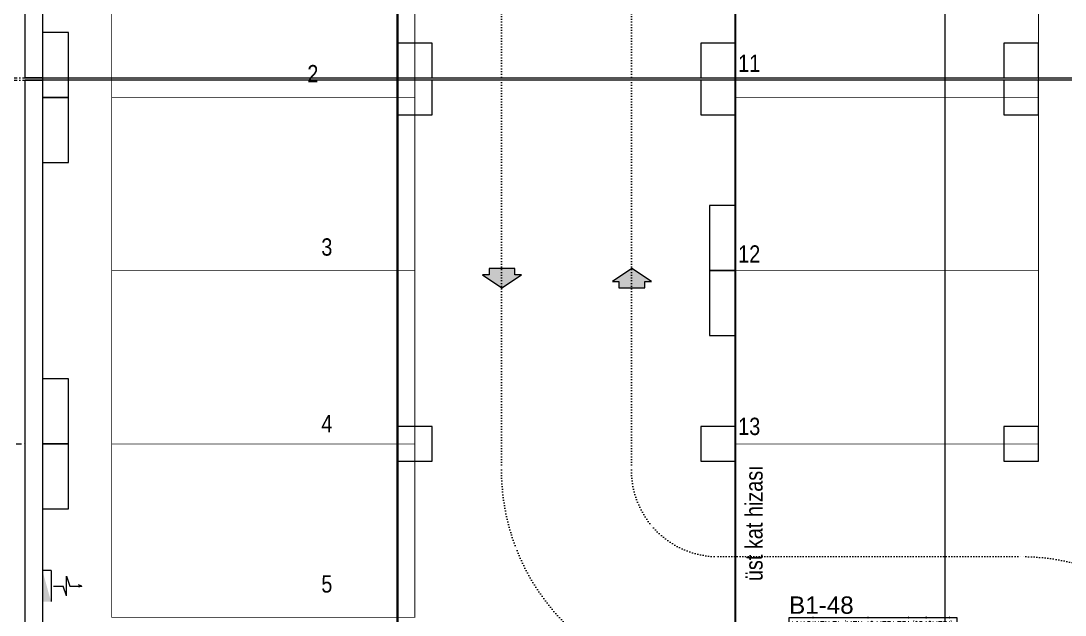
# Model space of a CAD drawing. Header units: metres. Extents: x -19121 to 152404, y -12107 to 46241.
# Drawn here: x 55990 to 58401, y 4445 to 5816 of the extents above; entities that cross this region are included whole.
import ezdxf
from ezdxf.enums import TextEntityAlignment as Align

# ---------------------------------------------------------------- set-up
doc = ezdxf.new("R2010")
doc.units = ezdxf.units.M
doc.header["$LTSCALE"] = 50
doc.header["$MEASUREMENT"] = 0
for name, pattern in [('DASHDOT2', [0.5, 0.25, -0.125, 0, -0.125]), ('DOT2', [0.125, 0, -0.125]), ('HIDDEN', [0.375, 0.25, -0.125])]:
    doc.linetypes.add(name, pattern=pattern)
doc.layers.get('0').update_dxf_attribs({"color": 9, "lineweight": 9})
for name, color, linetype, lineweight in [('01', 9, 'Continuous', 9), ('05', 9, 'Continuous', 9), ('06D', 9, 'Continuous', 9), ('20', 9, 'DOT2', 9), ('21', 9, 'Continuous', 9), ('21_mahal200', 9, 'Continuous', 9), ('24', 9, 'DASHDOT2', 9), ('25', 9, 'Continuous', 9), ('32-ekipman', 9, 'Continuous', 9)]:
    doc.layers.add(name, color=color, linetype=linetype, lineweight=lineweight)
doc.styles.add('Arial', font='arial.ttf', dxfattribs={"height": 2.5})
doc.styles.add('MuuM_TEXT-STANDART', font='ARIALN.TTF')
doc.dimstyles.new('MuuM_DIM200', dxfattribs={"dimscale": 20, "dimtxt": 2, "dimasz": 1, "dimexe": 1, "dimexo": 1, "dimgap": 1, "dimtad": 1, "dimdec": 1, "dimrnd": 0.5, "dimdsep": 46, "dimtxsty": 'MuuM_TEXT-STANDART', "dimblk": 'ARCHTICK', "dimcen": 0, "dimdle": 0.15, "dimclrd": 256, "dimclre": 256, "dimclrt": 256, "dimadec": 0, "dimazin": 0, "dimtfac": 5, "dimtdec": 1, "dimtix": 1, "dimtmove": 2, "dimatfit": 3, "dimldrblk": 'DOT', "dimfxl": 3, "dimfxlon": 1, "dimtolj": 1, "dimlwd": -1, "dimlwe": -1, "dimarcsym": 0})

# ---------------------------------------------------------------- blocks, each defined once
blk = doc.blocks.new('p-akslar_yeni')
at = {"layer": '24'}
for points in [[(-2190, -2790), (-2150, -2790), (-2150, -2890), (6415, -2890)], [(-2190, -2995), (-2150, -2995), (-2150, -2895), (6415, -2895)], [(-2190, -3735), (6415, -3735)]]:
    blk.add_lwpolyline(points, dxfattribs=at)
blk = doc.blocks.new('p-kolon_80x80')
blk.add_lwpolyline([(-40, -40), (40, -40), (40, 40), (-40, 40)], close=True)
blk = doc.blocks.new('1.bod.mimari.elk')
at = {"layer": '01'}
blk.add_lwpolyline([(40, -1430), (40, -1850), (470, -1850), (470, -1890), (40, -1890), (40, -2160), (470, -2160), (470, -2200), (40, -2200), (40, -2200), (40, -2200), (40, -2945), (0, -2945), (0, -1142.7)], dxfattribs=at)
blk.add_lwpolyline([(40, -8750), (0, -8750), (0, -2950), (40, -2950), (40, -8750), (40, -8750)], close=True, dxfattribs=at)
for p in [(900, -2905), (1600, -2905), (2300, -2905), (900, -2990), (1600, -2990), (2300, -2990), (900, -3790), (1600, -3790), (2300, -3790)]:
    blk.add_blockref('p-kolon_80x80', p, dxfattribs=at)
blk = doc.blocks.new('p-işyeri')
at = {"color": 0, "const_width": 2}
blk.add_lwpolyline([(200, 0), (200, 700), (-200, 700), (-200, 0)], close=True, dxfattribs=at)
blk = doc.blocks.new('p-dilatasyon yeri')
at = {"layer": '06D'}
for points in [[(0, 5685), (5355, 5685)], [(5355, 5680), (0, 5680)]]:
    blk.add_lwpolyline(points, dxfattribs=at)
blk = doc.blocks.new('_ArchTick')
at = {"color": 0, "linetype": 'ByBlock', "const_width": 0.15}
blk.add_lwpolyline([(-0.5, -0.5), (0.5, 0.5)], dxfattribs=at)
blk = doc.blocks.new('*D467')
at = {"layer": '25', "transparency": 16777216}
for p, q in [((92079.7, 5767), (92003.8, 5767)), ((92023.8, -1056), (92023.8, 5770)), ((92079.7, -1053), (92003.8, -1053))]:
    blk.add_line(p, q, dxfattribs=at)
at = {"layer": '25', "transparency": 16777216, "xscale": 20, "yscale": 20, "zscale": 20}
for p, rotation in [((92023.8, 5767), 90), ((92023.8, -1053), 270)]:
    blk.add_blockref('_ArchTick', p, dxfattribs=dict(at, rotation=rotation))
at = {"layer": '25', "transparency": 16777216, "insert": (91978.3, 2247.9), "char_height": 50, "attachment_point": 5, "rotation": 90, "style": 'MuuM_TEXT-STANDART'}
blk.add_mtext('\\A1;6820', dxfattribs=at)
blk = doc.blocks.new('_Dot')
at = {"color": 0, "linetype": 'ByBlock', "lineweight": -2}
blk.add_line((-0.5, 0), (-1, 0), dxfattribs=at)
at = {"color": 0, "linetype": 'ByBlock', "const_width": 0.5}
blk.add_lwpolyline([(-0.25, 0, 1), (0.25, 0, 1)], format="xyb", close=True, dxfattribs=at)
blk = doc.blocks.new('YD-72-20')
at = {"linetype": 'Continuous'}
for p, q in [((0, 0.714), (-0.028, 0.634)), ((0, 0.714), (0.028, 0.634)), ((0, 0.434), (0, 0.714)), ((-0.225, 0.355), (0.225, 0.355)), ((-0.225, 0.355), (0, 0.276)), ((0.225, 0.355), (0, 0.434)), ((0, 0.058), (0, 0.276)), ((0.36, 0), (-0.36, 0)), ((0.36, 0), (0.36, -0.2))]:
    blk.add_line(p, q, dxfattribs=at)
blk.add_solid([(0.36, -0.2), (-0.36, 0), (-0.36, -0.2)])
blk = doc.blocks.new('b1 yan.dol')
at = {"xscale": -100, "yscale": 100, "zscale": 100, "rotation": 270}
blk.add_blockref('YD-72-20', (56060, -14999.3), dxfattribs=at)
blk = doc.blocks.new('0_arrow1')
blk.add_hatch(color=254).paths.add_polyline_path([(0, 0), (-22.5, -15), (-15, -15), (-15, -22.5), (15, -22.5), (15, -15), (22.5, -15)])
at = {"linetype": 'ByBlock', "lineweight": -2}
blk.add_lwpolyline([(15, -22.5), (-15, -22.5), (-15, -15), (-22.5, -15), (0, 0), (22.5, -15), (15, -15)], close=True, dxfattribs=at)
blk.add_point((0, 0))
blk = doc.blocks.new('p-birim')
blk.add_lwpolyline([(0, 0), (1, 0), (1, 1), (0, 1)], close=True)
blk = doc.blocks.new('0_roomno2')
blk.add_lwpolyline([(19.38, -10.5), (0, -10.5), (0, 0), (19.38, 0)], close=True)
for points in [[(0, -3), (19.38, -3)], [(8.12, -3), (8.12, -10.5)], [(11.88, -3), (11.88, -10.5)], [(15.62, -3), (15.62, -10.5)], [(0, -6.75), (8.12, -6.75)]]:
    blk.add_lwpolyline(points)
at = {"style": 'MuuM_TEXT-STANDART', "width": 0.6}
blk.add_text('H:', height=1.5, dxfattribs=at).set_placement((0.35, -8.61), align=Align.MIDDLE_LEFT)
at = {"style": 'Arial'}
blk.add_attdef('ODANO', (0, 1.17), '', height=2, dxfattribs=at)
blk.add_attdef('MEKANADI', text='', height=2, dxfattribs=at).set_placement((0.35, -3), align=Align.BOTTOM_LEFT)
at = {"style": 'MuuM_TEXT-STANDART', "width": 0.6}
for tag, p in [('M2', (0.35, -4.88)), ('TEMIZTAVANYUKSEKLIGI', (1.8, -8.61))]:
    blk.add_attdef(tag, text='', height=1.5, dxfattribs=at).set_placement(p, align=Align.MIDDLE_LEFT)
for tag, p in [('YER01', (10, -4.5)), ('TAVAN01', (13.75, -4.5)), ('DUVAR01', (17.5, -4.5)), ('YER02', (10, -6.75)), ('TAVAN02', (13.75, -6.75)), ('DUVAR02', (17.5, -6.75)), ('YER03', (10, -9)), ('TAVAN03', (13.75, -9)), ('DUVAR03', (17.5, -9))]:
    blk.add_attdef(tag, text='', height=1.5, dxfattribs=at).set_placement(p, align=Align.MIDDLE_CENTER)
blk = doc.blocks.new('1.bod.mimari1.elk')
at = {"layer": '06D', "linetype": 'DOT2'}
for points in [[(1100, -1400), (1100, -3850, 0.4142136), (1600, -4350), (2300, -4350)], [(1400, -1400), (1400, -3850, 0.4142136), (1600, -4050)]]:
    blk.add_lwpolyline(points, format="xyb", dxfattribs=at)
blk.add_lwpolyline([(1600, -4050), (2300, -4050)], dxfattribs=at)
blk.add_arc((2300, -4550), 500, 0, 90, dxfattribs=at)
at = {"layer": '20', "ltscale": 2, "const_width": 5}
for points in [[(860, -7830), (1640, -7830), (1640, -4630), (1640, -4630), (1640, -3830), (1640, -3830), (1640, -2240), (3740, -2240), (3740, -1723.58)], [(860, -4630), (860, -4630), (860, -2200), (40, -2192.5)], [(860, -4550), (860, -2240)]]:
    blk.add_lwpolyline(points, dxfattribs=at)
blk.add_blockref('p-dilatasyon yeri', (0, -8630))
at = {"layer": '05', "xscale": 60.00000000000003, "yscale": 150}
for p in [(40, -2990), (40, -3140), (1580, -3390), (1580, -3540), (40, -3790), (40, -3940)]:
    blk.add_blockref('p-birim', p, dxfattribs=at)
at = {"layer": '06D', "color": 89, "linetype": 'HIDDEN', "true_color": 0x2e4d23, "rotation": 90}
for p in [(900, -2790), (2340, -2790), (900, -3190), (2340, -3190), (900, -3590), (2340, -3590), (900, -3990)]:
    blk.add_blockref('p-işyeri', p, dxfattribs=at)
at = {"layer": '06D', "xscale": -2, "yscale": 2, "zscale": 2, "rotation": 180}
blk.add_blockref('0_arrow1', (1101.16, -3430), dxfattribs=at)
at = {"layer": '06D', "xscale": -2, "yscale": 2, "zscale": 2}
blk.add_blockref('0_arrow1', (1401.16, -3385), dxfattribs=at)
at = {"layer": '21_mahal200'}
ref = blk.add_blockref('0_roomno2', (1764.01, -4190.51), dxfattribs=dict(at, xscale=20, yscale=20, zscale=20))
ref.add_attrib('ODANO', 'B1-48', (1764.01, -4181.87), dxfattribs={"layer": '0', "height": 40, "style": 'Arial'})
ref.add_attrib('MEKANADI', 'VW BİNEK EL./MEK. İŞ YERLERİ (35 İŞYERİ)', dxfattribs={"layer": '0', "height": 40, "style": 'Arial', "width": 0.32}).set_placement((1771.01, -4250.51), align=Align.BOTTOM_LEFT)
ref.add_attrib('M2', '####### m2', dxfattribs={"layer": '0', "height": 30, "style": 'MuuM_TEXT-STANDART', "width": 0.6}).set_placement((1771.01, -4288.01), align=Align.MIDDLE_LEFT)
ref.add_attrib('TEMIZTAVANYUKSEKLIGI', '6.55 M', dxfattribs={"layer": '0', "height": 30, "style": 'MuuM_TEXT-STANDART', "width": 0.6}).set_placement((1800.01, -4362.67), align=Align.MIDDLE_LEFT)
ref.add_attrib('YER01', 'Y01', dxfattribs={"layer": '0', "height": 30, "style": 'MuuM_TEXT-STANDART', "width": 0.6}).set_placement((1964.01, -4280.51), align=Align.MIDDLE_CENTER)
ref.add_attrib('TAVAN01', 'T09', dxfattribs={"layer": '0', "height": 30, "style": 'MuuM_TEXT-STANDART', "width": 0.6}).set_placement((2039.01, -4280.51), align=Align.MIDDLE_CENTER)
ref.add_attrib('DUVAR01', 'D01', dxfattribs={"layer": '0', "height": 30, "style": 'MuuM_TEXT-STANDART', "width": 0.6}).set_placement((2114.01, -4280.51), align=Align.MIDDLE_CENTER)
ref.add_attrib('YER02', 'Y02', dxfattribs={"layer": '0', "height": 30, "style": 'MuuM_TEXT-STANDART', "width": 0.6}).set_placement((1964.01, -4325.51), align=Align.MIDDLE_CENTER)
ref.add_attrib('DUVAR02', 'D07', dxfattribs={"layer": '0', "height": 30, "style": 'MuuM_TEXT-STANDART', "width": 0.6}).set_placement((2114.01, -4325.51), align=Align.MIDDLE_CENTER)
ref.add_attrib('YER03', 'Y16 ', dxfattribs={"layer": '0', "height": 30, "style": 'MuuM_TEXT-STANDART', "width": 0.6}).set_placement((1964.01, -4370.51), align=Align.MIDDLE_CENTER)
ref.add_attrib('DUVAR03', 'D18', dxfattribs={"layer": '0', "height": 30, "style": 'MuuM_TEXT-STANDART', "width": 0.6}).set_placement((2114.01, -4370.51), align=Align.MIDDLE_CENTER)
at = {"layer": '32-ekipman'}
blk.add_blockref('b1 yan.dol', (-56000, 10881.42), dxfattribs=at)
at = {"layer": '21', "style": 'MuuM_TEXT-STANDART'}
for s, p in [('11', (1697.39, -2943.59)), ('2', (677.15, -2967.4)), ('3', (709.47, -3367.4)), ('12', (1697.39, -3383.59)), ('4', (709.47, -3775)), ('13', (1697.39, -3781.4)), ('5', (709.47, -4145))]:
    blk.add_text(s, height=40, dxfattribs=at).set_placement(p, align=Align.BOTTOM_RIGHT)
blk.add_text('üst kat hizası', height=40, rotation=90, dxfattribs=at).set_placement((1702.85, -4106.66))
at = {"layer": '25'}
dim = blk.add_linear_dim(base=(2124.7, -995), p1=(2200.58, -7815), p2=(2200.58, -995), angle=90, dimstyle='MuuM_DIM200', override={"dimtxt": 2.5}, dxfattribs=at)
dim.commit()
dim.dimension.update_dxf_attribs({"geometry": '*D467', "text_midpoint": (2079.17, -4514.08), "dimtype": 128, "insert": (-89899.09, -6762)})

msp = doc.modelspace()

# ---------------------------------------------------------------- block references
at = {"layer": '06D'}
for name in ['1.bod.mimari.elk', '1.bod.mimari1.elk']:
    msp.add_blockref(name, (56000, 8630), dxfattribs=at)
at = {"layer": '24'}
msp.add_blockref('p-akslar_yeni', (49585, 8575), dxfattribs=at)

doc.saveas('drawing.dxf')
